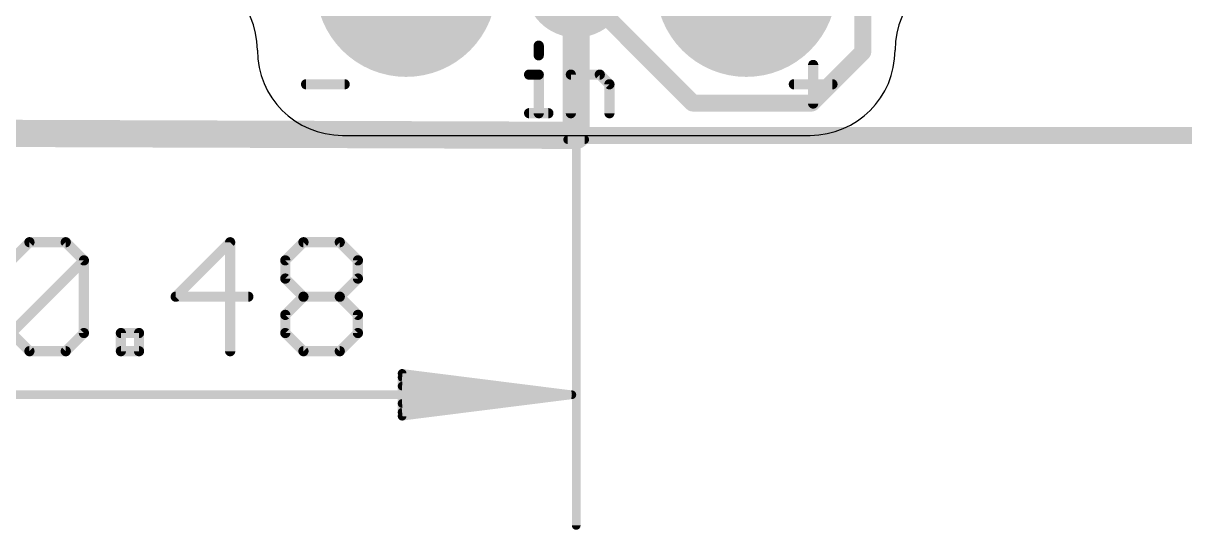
# Model space of a CAD drawing. Extents: x -4.9 to 35.5, y -5.8 to 28.4.
# Drawn here: x 3.81 to 21.16, y -5.83 to 1.74 of the extents above; entities that cross this region are included whole.
import ezdxf

# ---------------------------------------------------------------- set-up
doc = ezdxf.new("R2010")
doc.units = 0
for name, color, linetype in [('1', 12, 'CONTINUOUS'), ('16', 132, 'CONTINUOUS'), ('17', 110, 'CONTINUOUS'), ('20', 53, 'CONTINUOUS'), ('21', 40, 'CONTINUOUS'), ('47', 253, 'CONTINUOUS')]:
    doc.layers.add(name, color=color, linetype=linetype)

# ---------------------------------------------------------------- blocks, each defined once
blk = doc.blocks.new('ROUNDP')
at = {"const_width": 0.5}
blk.add_lwpolyline([(0, -0.25, 1), (0, 0.25, 1), (0, -0.25)], format="xyb", dxfattribs=at)

msp = doc.modelspace()

# ---------------------------------------------------------------- linework, layer by layer
at = {"layer": '1'}
for points, const_width in [([(12.065, 12.446), (12.065, 0.0635)], 0.4064), ([(16.3449, 3.0861), (16.3449, 1.3081)], 0.254), ([(13.8049, 0.5461), (12.065, 2.286)], 0.254), ([(16.3449, 1.3081), (15.5829, 0.5461)], 0.254), ([(15.5829, 0.5461), (13.8049, 0.5461)], 0.254), ([(12.065, 0.0635), (2.7813, 0.0953)], 0.4064)]:
    msp.add_lwpolyline(points, dxfattribs=dict(at, const_width=const_width))
for points, const_width in [([(16.3898, 1.2632, 1), (16.3, 1.353)], 0.127), ([(16.2814, 1.3081, 1), (16.4084, 1.3081)], 0.127), ([(13.8049, 0.6096, 1), (13.8049, 0.4826)], 0.127), ([(13.76, 0.5012, 1), (13.8498, 0.591)], 0.127), ([(15.538, 0.591, 1), (15.6278, 0.5012)], 0.127), ([(15.5829, 0.4826, 1), (15.5829, 0.6096)], 0.127), ([(12.0647, -0.0381, 1), (12.0653, 0.1651)], 0.2032), ([(11.9634, 0.0635, 1), (12.1666, 0.0635)], 0.2032)]:
    msp.add_lwpolyline(points, format="xyb", dxfattribs=dict(at, const_width=const_width))
at = {"layer": '16'}
for points, const_width in [([(9.525, 2.286), (9.525, 2.921)], 2.1844), ([(14.605, 2.286), (14.605, 2.921)], 2.1844), ([(21.3995, 0.0635), (2.2225, 0.0635)], 0.254)]:
    msp.add_lwpolyline(points, dxfattribs=dict(at, const_width=const_width))
at = {"layer": '16', "const_width": 1.0922}
for points in [[(8.9789, 2.286, 1), (10.0711, 2.286)], [(14.0589, 2.286, 1), (15.1511, 2.286)]]:
    msp.add_lwpolyline(points, format="xyb", dxfattribs=at)
at = {"layer": '20'}
msp.add_line((8.5725, 0.0635), (15.5575, 0.0635), dxfattribs=at)
for centre, start, end in [((6.0325, 1.3335), 0, 90), ((18.0975, 1.3335), 90, 180), ((8.5725, 1.3335), 180, 270), ((15.5575, 1.3335), 270, 0)]:
    msp.add_arc(centre, 1.27, start, end, dxfattribs=at)
at = {"layer": '21', "const_width": 0.1524}
for points in [[(11.5057, 1.4021), (11.5057, 1.258)], [(11.3616, 0.9699), (11.5057, 0.9699)], [(11.5057, 0.9699), (11.5057, 0.3937)], [(11.9853, 0.3937), (11.9853, 0.9699)], [(11.9853, 0.9699), (12.4175, 0.9699)], [(12.4175, 0.9699), (12.5615, 0.8259)], [(15.6043, 1.114), (15.6043, 0.5378)], [(8.0307, 0.8259), (8.6069, 0.8259)], [(12.5615, 0.8259), (12.5615, 0.3937)], [(15.3162, 0.8259), (15.8924, 0.8259)], [(11.3616, 0.3937), (11.6497, 0.3937)]]:
    msp.add_lwpolyline(points, dxfattribs=at)
at = {"layer": '21', "const_width": 0.0762}
for points in [[(11.5438, 1.4021, 1), (11.4676, 1.4021)], [(11.4676, 1.258, 1), (11.5438, 1.258)], [(11.3616, 1.008, 1), (11.3616, 0.9318)], [(11.5438, 0.9699, 1), (11.4676, 0.9699)], [(11.5057, 0.9318, 1), (11.5057, 1.008)], [(12.0234, 0.9699, 1), (11.9472, 0.9699)], [(11.9853, 1.008, 1), (11.9853, 0.9318)], [(12.4444, 0.9969, 1), (12.3905, 0.943)], [(12.4175, 0.9318, 1), (12.4175, 1.008)], [(15.6424, 1.114, 1), (15.5662, 1.114)], [(8.0307, 0.864, 1), (8.0307, 0.7878)], [(8.6069, 0.7878, 1), (8.6069, 0.864)], [(12.5996, 0.8259, 1), (12.5234, 0.8259)], [(12.5346, 0.7989, 1), (12.5884, 0.8528)], [(15.3162, 0.864, 1), (15.3162, 0.7878)], [(15.8924, 0.7878, 1), (15.8924, 0.864)], [(15.5662, 0.5378, 1), (15.6424, 0.5378)], [(11.3616, 0.4318, 1), (11.3616, 0.3556)], [(11.4676, 0.3937, 1), (11.5438, 0.3937)], [(11.6497, 0.3556, 1), (11.6497, 0.4318)], [(11.9472, 0.3937, 1), (12.0234, 0.3937)], [(12.5234, 0.3937, 1), (12.5996, 0.3937)]]:
    msp.add_lwpolyline(points, format="xyb", dxfattribs=at)
at = {"layer": '47'}
for points, const_width in [([(12.065, 9.906), (12.065, -5.76)], 0.13), ([(12.192, 0), (-4.49, 0)], 0.13), ([(11.938, 0), (35.478, 0)], 0.13), ([(3.6273, -1.8035), (3.8985, -1.5323)], 0.1524), ([(3.8985, -1.5323), (4.4408, -1.5323)], 0.1524), ([(4.4408, -1.5323), (4.712, -1.8035)], 0.1524), ([(6.8965, -1.5323), (6.083, -2.3458)], 0.1524), ([(6.8965, -3.1593), (6.8965, -1.5323)], 0.1524), ([(7.7202, -1.8035), (7.9914, -1.5323)], 0.1524), ([(7.9914, -1.5323), (8.5337, -1.5323)], 0.1524), ([(8.5337, -1.5323), (8.8049, -1.8035)], 0.1524), ([(3.6273, -2.8881), (4.712, -1.8035)], 0.1524), ([(4.712, -1.8035), (4.712, -2.8881)], 0.1524), ([(7.7202, -2.0746), (7.7202, -1.8035)], 0.1524), ([(8.8049, -1.8035), (8.8049, -2.0746)], 0.1524), ([(7.9914, -2.3458), (7.7202, -2.0746)], 0.1524), ([(8.8049, -2.0746), (8.5337, -2.3458)], 0.1524), ([(6.083, -2.3458), (7.1677, -2.3458)], 0.1524), ([(7.7202, -2.617), (7.9914, -2.3458)], 0.1524), ([(7.9914, -2.3458), (8.5337, -2.3458)], 0.1524), ([(8.5337, -2.3458), (8.8049, -2.617)], 0.1524), ([(7.7202, -2.8881), (7.7202, -2.617)], 0.1524), ([(8.8049, -2.617), (8.8049, -2.8881)], 0.1524), ([(3.8985, -3.1593), (3.6273, -2.8881)], 0.1524), ([(4.712, -2.8881), (4.4408, -3.1593)], 0.1524), ([(5.2645, -3.1593), (5.2645, -2.8881)], 0.1524), ([(5.2645, -2.8881), (5.5356, -2.8881)], 0.1524), ([(5.5356, -2.8881), (5.5356, -3.1593)], 0.1524), ([(7.9914, -3.1593), (7.7202, -2.8881)], 0.1524), ([(8.8049, -2.8881), (8.5337, -3.1593)], 0.1524), ([(4.4408, -3.1593), (3.8985, -3.1593)], 0.1524), ([(5.5356, -3.1593), (5.2645, -3.1593)], 0.1524), ([(8.5337, -3.1593), (7.9914, -3.1593)], 0.1524), ([(12, -3.81), (9.465, -3.4908)], 0.13), ([(9.465, -3.4908), (9.465, -4.1292)], 0.13), ([(12, -3.81), (9.465, -3.55)], 0.13), ([(12, -3.81), (9.465, -3.68)], 0.13), ([(0.065, -3.81), (12, -3.81)], 0.13), ([(9.465, -4.1292), (12, -3.81)], 0.13), ([(9.465, -3.94), (12, -3.81)], 0.13), ([(9.465, -4.07), (12, -3.81)], 0.13)]:
    msp.add_lwpolyline(points, dxfattribs=dict(at, const_width=const_width))
for points, const_width in [([(11.938, 0.0325, 1), (11.938, -0.0325)], 0.065), ([(12.192, -0.0325, 1), (12.192, 0.0325)], 0.065), ([(3.8985, -1.4942, 1), (3.8985, -1.5704)], 0.0762), ([(3.9254, -1.5593, 1), (3.8715, -1.5054)], 0.0762), ([(4.4677, -1.5054, 1), (4.4139, -1.5593)], 0.0762), ([(4.4408, -1.5704, 1), (4.4408, -1.4942)], 0.0762), ([(6.9346, -1.5323, 1), (6.8584, -1.5323)], 0.0762), ([(6.9235, -1.5593, 1), (6.8696, -1.5054)], 0.0762), ([(7.9914, -1.4942, 1), (7.9914, -1.5704)], 0.0762), ([(8.0183, -1.5593, 1), (7.9644, -1.5054)], 0.0762), ([(8.5606, -1.5054, 1), (8.5068, -1.5593)], 0.0762), ([(8.5337, -1.5704, 1), (8.5337, -1.4942)], 0.0762), ([(4.7501, -1.8035, 1), (4.6739, -1.8035)], 0.0762), ([(4.7389, -1.8304, 1), (4.685, -1.7765)], 0.0762), ([(7.7583, -1.8035, 1), (7.6821, -1.8035)], 0.0762), ([(8.843, -1.8035, 1), (8.7668, -1.8035)], 0.0762), ([(4.685, -1.8304, 1), (4.7389, -1.7765)], 0.0762), ([(7.6933, -1.7765, 1), (7.7471, -1.8304)], 0.0762), ([(8.7779, -1.8304, 1), (8.8318, -1.7765)], 0.0762), ([(7.7471, -2.0477, 1), (7.6933, -2.1016)], 0.0762), ([(7.6821, -2.0746, 1), (7.7583, -2.0746)], 0.0762), ([(8.7668, -2.0746, 1), (8.843, -2.0746)], 0.0762), ([(8.8318, -2.1016, 1), (8.7779, -2.0477)], 0.0762), ([(6.083, -2.3077, 1), (6.083, -2.3839)], 0.0762), ([(6.0561, -2.3189, 1), (6.11, -2.3727)], 0.0762), ([(7.1677, -2.3839, 1), (7.1677, -2.3077)], 0.0762), ([(7.9914, -2.3077, 1), (7.9914, -2.3839)], 0.0762), ([(8.0183, -2.3727, 1), (7.9644, -2.3189)], 0.0762), ([(7.9644, -2.3727, 1), (8.0183, -2.3189)], 0.0762), ([(8.5606, -2.3189, 1), (8.5068, -2.3727)], 0.0762), ([(8.5068, -2.3189, 1), (8.5606, -2.3727)], 0.0762), ([(8.5337, -2.3839, 1), (8.5337, -2.3077)], 0.0762), ([(7.7583, -2.617, 1), (7.6821, -2.617)], 0.0762), ([(7.6933, -2.59, 1), (7.7471, -2.6439)], 0.0762), ([(8.843, -2.617, 1), (8.7668, -2.617)], 0.0762), ([(8.7779, -2.6439, 1), (8.8318, -2.59)], 0.0762), ([(4.6739, -2.8881, 1), (4.7501, -2.8881)], 0.0762), ([(4.7389, -2.9151, 1), (4.685, -2.8612)], 0.0762), ([(5.3026, -2.8881, 1), (5.2264, -2.8881)], 0.0762), ([(5.2645, -2.85, 1), (5.2645, -2.9262)], 0.0762), ([(5.5737, -2.8881, 1), (5.4975, -2.8881)], 0.0762), ([(5.5356, -2.9262, 1), (5.5356, -2.85)], 0.0762), ([(7.7471, -2.8612, 1), (7.6933, -2.9151)], 0.0762), ([(7.6821, -2.8881, 1), (7.7583, -2.8881)], 0.0762), ([(8.7668, -2.8881, 1), (8.843, -2.8881)], 0.0762), ([(8.8318, -2.9151, 1), (8.7779, -2.8612)], 0.0762), ([(3.8985, -3.1212, 1), (3.8985, -3.1974)], 0.0762), ([(3.8715, -3.1862, 1), (3.9254, -3.1324)], 0.0762), ([(4.4139, -3.1324, 1), (4.4677, -3.1862)], 0.0762), ([(4.4408, -3.1974, 1), (4.4408, -3.1212)], 0.0762), ([(5.2645, -3.1212, 1), (5.2645, -3.1974)], 0.0762), ([(5.2264, -3.1593, 1), (5.3026, -3.1593)], 0.0762), ([(5.4975, -3.1593, 1), (5.5737, -3.1593)], 0.0762), ([(5.5356, -3.1974, 1), (5.5356, -3.1212)], 0.0762), ([(6.8584, -3.1593, 1), (6.9346, -3.1593)], 0.0762), ([(7.9914, -3.1212, 1), (7.9914, -3.1974)], 0.0762), ([(7.9644, -3.1862, 1), (8.0183, -3.1324)], 0.0762), ([(8.5068, -3.1324, 1), (8.5606, -3.1862)], 0.0762), ([(8.5337, -3.1974, 1), (8.5337, -3.1212)], 0.0762), ([(9.4691, -3.4585, 1), (9.4609, -3.523)], 0.065), ([(9.4975, -3.4908, 1), (9.4325, -3.4908)], 0.065), ([(9.4683, -3.5177, 1), (9.4617, -3.5823)], 0.065), ([(9.4667, -3.6475, 1), (9.4633, -3.7125)], 0.065), ([(12.0041, -3.8422, 1), (11.9959, -3.7778)], 0.065), ([(11.9959, -3.8422, 1), (12.0041, -3.7778)], 0.065), ([(12.0033, -3.8423, 1), (11.9967, -3.7777)], 0.065), ([(11.9967, -3.8423, 1), (12.0033, -3.7777)], 0.065), ([(11.9983, -3.8425, 1), (12.0017, -3.7775)], 0.065), ([(12.0017, -3.8425, 1), (11.9983, -3.7775)], 0.065), ([(12, -3.8425, 1), (12, -3.7775)], 0.065), ([(9.4633, -3.9075, 1), (9.4667, -3.9725)], 0.065), ([(9.4617, -4.0377, 1), (9.4683, -4.1023)], 0.065), ([(9.4609, -4.097, 1), (9.4691, -4.1615)], 0.065), ([(9.4325, -4.1292, 1), (9.4975, -4.1292)], 0.065), ([(12.0325, -5.76, 1), (12.0975, -5.76)], 0.065)]:
    msp.add_lwpolyline(points, format="xyb", dxfattribs=dict(at, const_width=const_width))

# ---------------------------------------------------------------- block references
at = {"layer": '17', "rotation": 180}
for p, xscale, yscale in [((9.525, 2.286), 2.7, 2.7), ((9.525, 2.286), 2.7, 2.7), ((14.605, 2.286), 2.7, 2.7), ((14.605, 2.286), 2.7, 2.7), ((12.065, 2.286), 1.524, 1.524), ((12.065, 2.286), 1.524, 1.524)]:
    msp.add_blockref('ROUNDP', p, dxfattribs=dict(at, xscale=xscale, yscale=yscale))

doc.saveas('drawing.dxf')
